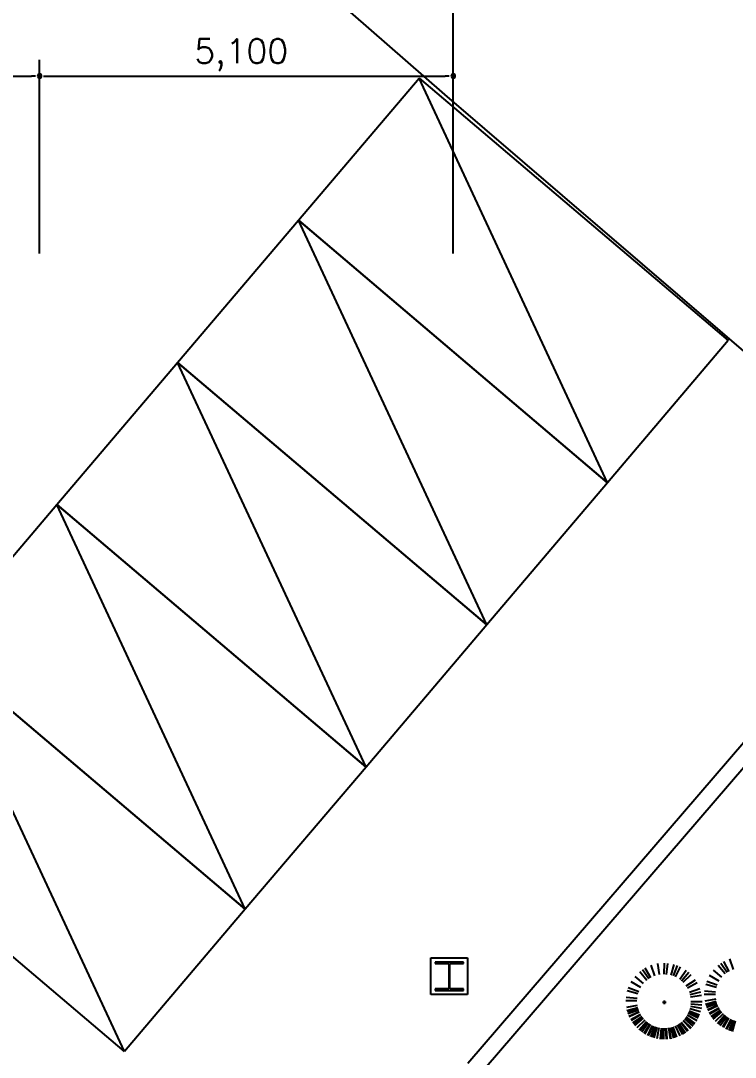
# Model space of a CAD drawing. Header units: millimetres. Extents: x 83956 to 461956, y 36707 to 125807.
# Drawn here: x 123363 to 132171, y 59477 to 72257 of the extents above; entities that cross this region are included whole.
import ezdxf

# ---------------------------------------------------------------- set-up
doc = ezdxf.new("R2010")
doc.units = ezdxf.units.MM
doc.header["$LTSCALE"] = 100
doc.header["$MEASUREMENT"] = 0
doc.linetypes.add('ACAD_ISO05W100', pattern=[33, 24, -3, 0, -3, 0, -3])
doc.layers.add('ARCH', color=9, linetype='CONTINUOUS')
doc.styles.add('GHS', font='romans.shx', dxfattribs={"bigfont": 'ghs.shx'})

msp = doc.modelspace()

# ---------------------------------------------------------------- linework, layer by layer
at = {"layer": 'ARCH', "linetype": 'ACAD_ISO05W100', "ltscale": 180}
for p, q in [((128591, 71347), (119996, 78871)), ((137388, 63788), (128591, 71347))]:
    msp.add_line(p, q, dxfattribs=at)
at = {"layer": 'ARCH', "ltscale": 2}
for p, q in [((128695, 69388), (128695, 72779)), ((123595, 69388), (123595, 71775)), ((123595, 69388), (123595, 71775)), ((128695, 69388), (128695, 71775)), ((118595, 71575), (123495, 71575)), ((123695, 71575), (128595, 71575)), ((128875, 59405), (134657, 66134)), ((129075, 59331), (134679, 65852)), ((128420, 60701), (128870, 60701)), ((128420, 60251), (128420, 60701)), ((128420, 60651), (128420, 60651)), ((128870, 60701), (128870, 60251)), ((128420, 60451), (128420, 60451)), ((128870, 60251), (128420, 60251)), ((128620, 60251), (128620, 60251)), ((128820, 60251), (128820, 60251))]:
    msp.add_line(p, q, dxfattribs=at)
at = {"layer": 'ARCH', "linetype": 'ByBlock', "lineweight": -2}
for p, q in [((123545, 71575), (123495, 71575)), ((123645, 71575), (123695, 71575)), ((128645, 71575), (128595, 71575))]:
    msp.add_line(p, q, dxfattribs=at)
at = {"layer": 'ARCH'}
for p, q in [((126785, 69796), (128273, 71550)), ((128273, 71550), (132085, 68314)), ((130597, 66561), (128273, 71550)), ((125297, 68043), (126785, 69796)), ((130597, 66561), (126785, 69796)), ((126785, 69796), (130597, 66561)), ((129109, 64807), (126785, 69796)), ((132085, 68314), (130597, 66561)), ((123808, 66291), (125296, 68044)), ((125296, 68044), (129108, 64809)), ((127620, 63055), (125296, 68044)), ((129109, 64807), (125297, 68043)), ((130597, 66561), (129109, 64807)), ((122319, 64537), (123808, 66291)), ((127620, 63055), (123808, 66291)), ((123808, 66291), (127620, 63055)), ((126131, 61302), (123808, 66291)), ((129108, 64809), (127620, 63055)), ((126131, 61302), (122319, 64537)), ((122319, 64537), (126131, 61302)), ((124643, 59548), (122319, 64537)), ((127620, 63055), (126131, 61302)), ((124643, 59548), (120831, 62784)), ((126131, 61302), (124643, 59548)), ((128820, 60651), (128470, 60651)), ((128470, 60651), (128470, 60632)), ((128470, 60632), (128639, 60632)), ((128639, 60632), (128639, 60320)), ((128651, 60320), (128651, 60632)), ((128651, 60632), (128820, 60632)), ((128820, 60632), (128820, 60651)), ((131181, 60482), (131136, 60611)), ((131238, 60496), (131215, 60631)), ((131295, 60501), (131297, 60638)), ((131324, 60499), (131338, 60635)), ((131381, 60488), (131418, 60620)), ((131409, 60479), (131457, 60608)), ((131436, 60468), (131495, 60592)), ((132048, 60504), (131961, 60609)), ((132071, 60521), (131993, 60634)), ((132096, 60536), (132028, 60656)), ((132149, 60560), (132103, 60689)), ((131039, 60385), (130935, 60474)), ((131081, 60425), (130993, 60531)), ((131104, 60443), (131026, 60556)), ((131128, 60458), (131061, 60577)), ((131486, 60438), (131565, 60550)), ((131508, 60420), (131598, 60525)), ((131530, 60401), (131627, 60497)), ((131973, 60416), (131854, 60486)), ((132006, 60463), (131902, 60552)), ((130980, 60285), (130852, 60333)), ((131005, 60337), (130887, 60407)), ((131566, 60356), (131679, 60433)), ((131582, 60331), (131701, 60398)), ((131606, 60278), (131735, 60324)), ((131938, 60336), (131806, 60373)), ((131947, 60364), (131819, 60412)), ((128639, 60320), (128470, 60320)), ((128470, 60320), (128470, 60301)), ((128470, 60301), (128820, 60301)), ((128820, 60320), (128651, 60320)), ((128820, 60301), (128820, 60320)), ((130960, 60201), (130824, 60214)), ((130971, 60258), (130839, 60294)), ((131614, 60250), (131747, 60285)), ((131620, 60222), (131755, 60244)), ((131926, 60250), (131789, 60251)), ((131928, 60279), (131791, 60292)), ((130959, 60172), (130822, 60173)), ((130963, 60114), (130828, 60091)), ((130969, 60085), (130836, 60051)), ((130972, 60074), (130841, 60035)), ((131275, 60155), (131320, 60155)), ((131296, 60178), (131296, 60131)), ((131612, 60078), (131744, 60041)), ((131619, 60106), (131754, 60081)), ((131623, 60135), (131759, 60122)), ((131624, 60164), (131762, 60163)), ((131930, 60192), (131795, 60170)), ((131936, 60164), (131804, 60129)), ((131939, 60152), (131808, 60114)), ((131945, 60136), (131816, 60090)), ((131953, 60114), (131828, 60060)), ((131956, 60109), (131831, 60052)), ((131969, 60083), (131849, 60016)), ((131972, 60078), (131854, 60009)), ((130978, 60058), (130848, 60012)), ((130986, 60036), (130860, 59981)), ((130988, 60031), (130864, 59974)), ((131002, 60005), (130882, 59937)), ((131004, 60000), (130886, 59930)), ((131017, 59980), (130904, 59902)), ((131027, 59966), (130918, 59883)), ((131034, 59957), (130928, 59870)), ((131544, 59951), (131648, 59862)), ((131555, 59965), (131664, 59881)), ((131562, 59974), (131674, 59894)), ((131578, 59998), (131696, 59929)), ((131578, 59998), (131696, 59929)), ((131592, 60024), (131715, 59965)), ((131597, 60034), (131722, 59980)), ((131603, 60050), (131731, 60002)), ((131984, 60058), (131871, 59981)), ((131994, 60044), (131886, 59961)), ((132002, 60035), (131896, 59948)), ((132021, 60014), (131923, 59918)), ((132021, 60014), (131923, 59918)), ((132042, 59994), (131953, 59889)), ((132051, 59986), (131966, 59879)), ((132065, 59976), (131985, 59864)), ((132084, 59963), (132013, 59846)), ((132089, 59960), (132020, 59842)), ((132115, 59946), (132056, 59822)), ((132120, 59944), (132063, 59819)), ((131054, 59935), (130956, 59839)), ((131054, 59935), (130956, 59839)), ((131075, 59915), (130986, 59811)), ((131084, 59908), (130998, 59801)), ((131098, 59897), (131018, 59786)), ((131117, 59884), (131045, 59768)), ((131122, 59881), (131052, 59763)), ((131148, 59868), (131089, 59744)), ((131153, 59865), (131096, 59741)), ((131174, 59856), (131126, 59728)), ((131191, 59851), (131149, 59720)), ((131202, 59847), (131165, 59715)), ((131230, 59841), (131205, 59706)), ((131230, 59841), (131205, 59706)), ((131259, 59837), (131246, 59700)), ((131271, 59836), (131262, 59699)), ((131288, 59835), (131287, 59698)), ((131311, 59836), (131319, 59699)), ((131317, 59836), (131328, 59699)), ((131346, 59839), (131368, 59704)), ((131351, 59840), (131376, 59706)), ((131374, 59845), (131408, 59713)), ((131391, 59850), (131432, 59719)), ((131402, 59854), (131448, 59725)), ((131429, 59865), (131486, 59740)), ((131429, 59865), (131486, 59740)), ((131455, 59878), (131522, 59758)), ((131465, 59884), (131536, 59767)), ((131479, 59893), (131557, 59780)), ((131498, 59907), (131583, 59800)), ((131503, 59910), (131590, 59805)), ((131524, 59930), (131620, 59832)), ((131528, 59934), (131626, 59838)), ((132142, 59935), (132093, 59806)), ((132158, 59929), (132117, 59798)), ((132169, 59926), (132132, 59794))]:
    msp.add_line(p, q, dxfattribs=at)
at = {"layer": 'ARCH', "linetype": 'ByBlock'}
for centre, start, end in [((123595, 71575), 0, 180), ((123595, 71575), 0, 180), ((123595, 71575), 180, 0), ((123595, 71575), 180, 0), ((128695, 71575), 0, 180), ((128695, 71575), 180, 0)]:
    msp.add_arc(centre, 25, start, end, dxfattribs=at)

# ---------------------------------------------------------------- texts
at = {"layer": 'ARCH', "style": 'GHS'}
msp.add_text('5,100', height=300, dxfattribs=at).set_placement((125502, 71732))

doc.saveas('drawing.dxf')
